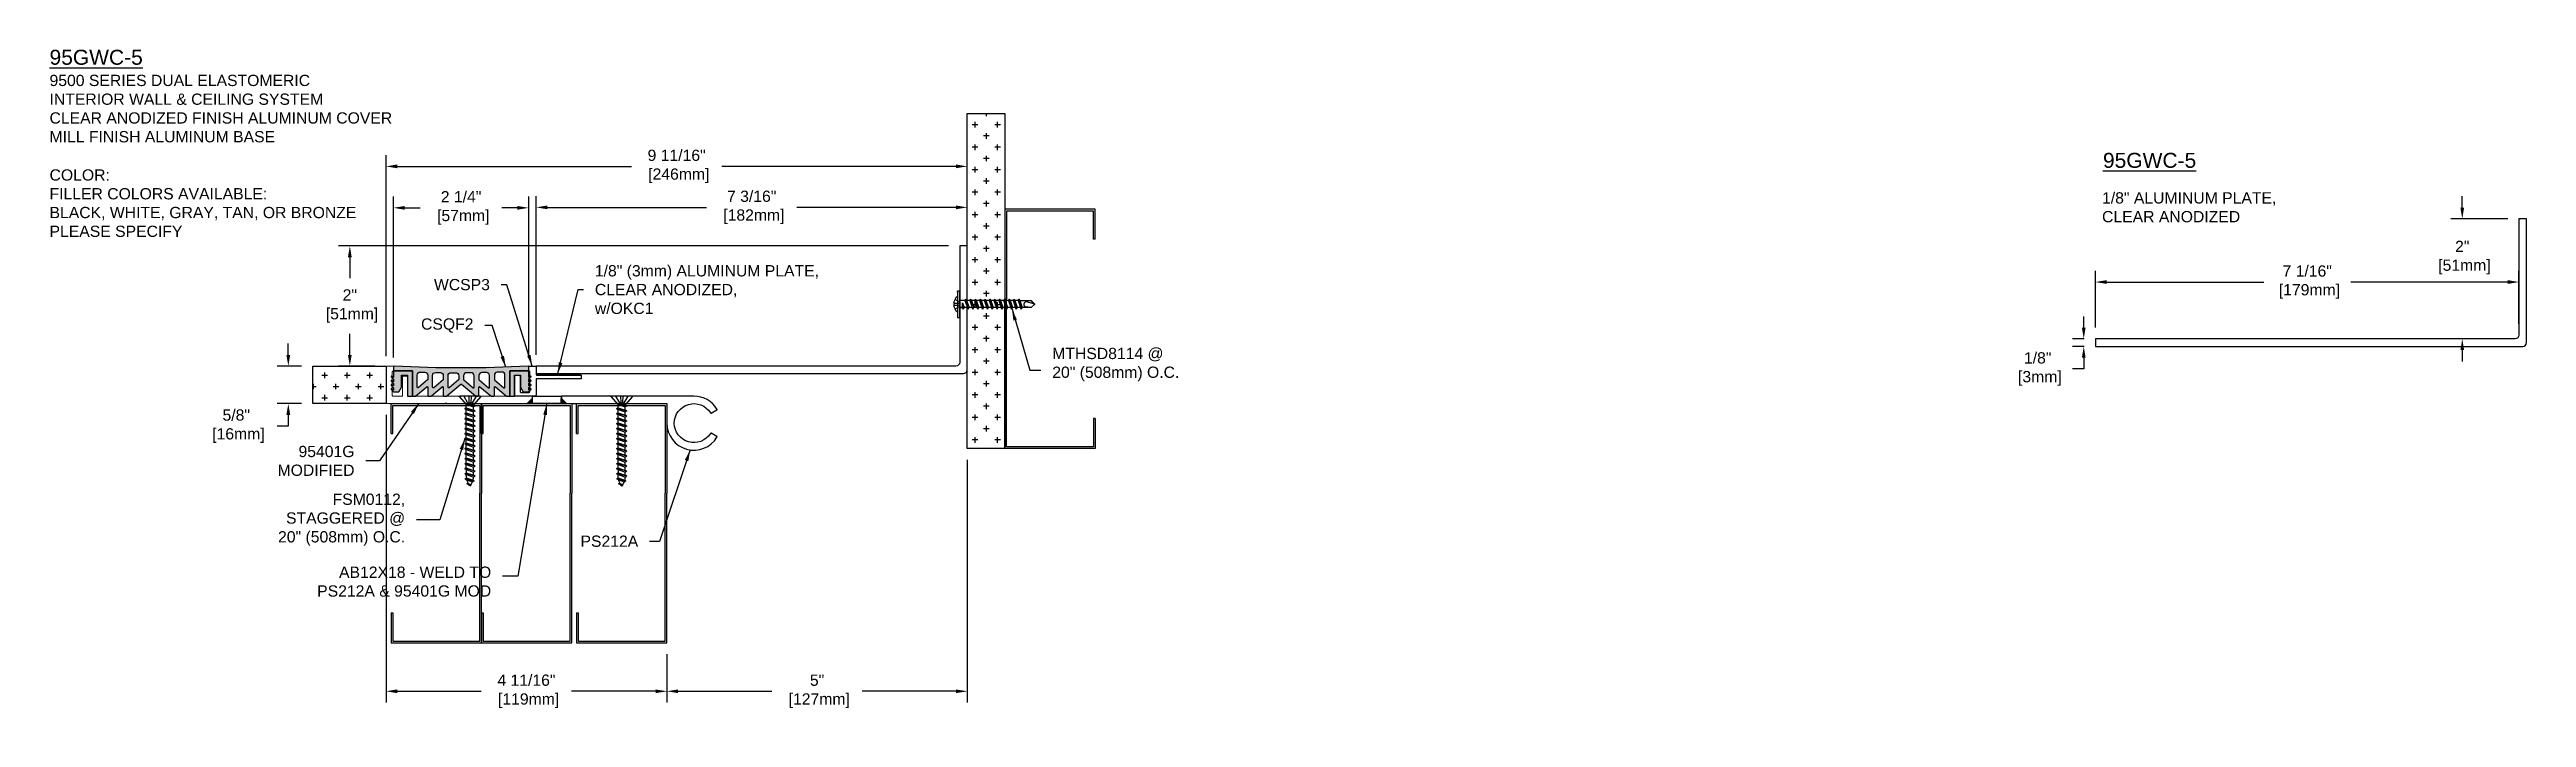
# Model space of a CAD drawing. Header units: inches. Extents: x -3.8 to 37.5, y -3.8 to 7.3.
import ezdxf

# ---------------------------------------------------------------- set-up
doc = ezdxf.new("R2010")
doc.units = ezdxf.units.IN
doc.header["$MEASUREMENT"] = 0
doc.linetypes.add('HIDDEN2', pattern=[0.1875, 0.125, -0.0625])
for name, color, linetype in [('anchors', 4, 'Continuous'), ('conditions', 1, 'Continuous'), ('dimensions', 3, 'Continuous'), ('FILLER', 2, 'Continuous'), ('Fillers', 2, 'Continuous'), ('METALS', 7, 'Continuous'), ('text', 2, 'Continuous')]:
    doc.layers.add(name, color=color, linetype=linetype)
doc.styles.add('ARIAL', font='arial.ttf')
doc.dimstyles.new('Arial', dxfattribs={"dimtxt": 0.1875, "dimasz": 0.1875, "dimexe": 0.1875, "dimexo": 0.1875, "dimgap": 0.1875, "dimtad": 0, "dimtih": 1, "dimtoh": 1, "dimdec": 4, "dimzin": 0, "dimdsep": 46, "dimlunit": 4, "dimtxsty": 'ARIAL', "dimcen": 0.09, "dimadec": 0, "dimazin": 0, "dimtfac": 1, "dimtdec": 4, "dimtofl": 0, "dimtmove": 0, "dimatfit": 3, "dimfxl": 0, "dimfrac": 2, "dimtolj": 1, "dimtzin": 0, "dimarcsym": 0})

# ---------------------------------------------------------------- blocks, each defined once
blk = doc.blocks.new('*D1')
at = {"layer": 'DEFPOINTS', "color": 0}
for p in [(11.494, 4.671), (11.494, 3.962), (4.318, 2.028)]:
    blk.add_point(p, dxfattribs=at)
at = {"layer": 'dimensions', "color": 0, "lineweight": -2}
for p, q in [((4.318, 2.215), (4.318, 4.858)), ((4.506, 4.671), (7.154, 4.671)), ((11.306, 4.671), (8.658, 4.671)), ((11.494, 4.149), (11.494, 4.858))]:
    blk.add_line(p, q, dxfattribs=at)
at = {"layer": 'dimensions', "color": 0}
for points in [[(4.506, 4.702), (4.506, 4.639), (4.318, 4.671)], [(11.306, 4.702), (11.306, 4.639), (11.494, 4.671)]]:
    blk.add_solid(points, dxfattribs=at)
at = {"layer": 'dimensions', "color": 0, "insert": (7.906, 4.671), "char_height": 0.1875, "attachment_point": 5, "style": 'ARIAL'}
blk.add_mtext('\\A1;7 3/16"\\P [182mm]', dxfattribs=at)
blk = doc.blocks.new('*D2')
at = {"layer": 'DEFPOINTS', "color": 0}
for p in [(11.494, 5.353), (11.494, 3.962), (1.818, 2.008)]:
    blk.add_point(p, dxfattribs=at)
at = {"layer": 'dimensions', "color": 0, "lineweight": -2}
for p, q in [((1.818, 2.195), (1.818, 5.541)), ((11.494, 4.149), (11.494, 5.541)), ((2.006, 5.353), (5.904, 5.353)), ((11.306, 5.353), (7.408, 5.353))]:
    blk.add_line(p, q, dxfattribs=at)
at = {"layer": 'dimensions', "color": 0}
for points in [[(2.006, 5.385), (2.006, 5.322), (1.818, 5.353)], [(11.306, 5.385), (11.306, 5.322), (11.494, 5.353)]]:
    blk.add_solid(points, dxfattribs=at)
at = {"layer": 'dimensions', "color": 0, "insert": (6.656, 5.353), "char_height": 0.1875, "attachment_point": 5, "style": 'ARIAL'}
blk.add_mtext('\\A1;9 11/16"\\P [246mm]', dxfattribs=at)
blk = doc.blocks.new('*D3')
at = {"layer": 'DEFPOINTS', "color": 0}
for p in [(1.818, 1.403), (6.494, -2.582), (6.494, -3.387)]:
    blk.add_point(p, dxfattribs=at)
at = {"layer": 'dimensions', "color": 0, "lineweight": -2}
for p, q in [((1.818, 1.215), (1.818, -3.574)), ((6.494, -2.769), (6.494, -3.574)), ((2.006, -3.387), (3.404, -3.387)), ((6.306, -3.387), (4.908, -3.387))]:
    blk.add_line(p, q, dxfattribs=at)
at = {"layer": 'dimensions', "color": 0}
for points in [[(2.006, -3.356), (2.006, -3.418), (1.818, -3.387)], [(6.306, -3.356), (6.306, -3.418), (6.494, -3.387)]]:
    blk.add_solid(points, dxfattribs=at)
at = {"layer": 'dimensions', "color": 0, "insert": (4.156, -3.387), "char_height": 0.1875, "attachment_point": 5, "style": 'ARIAL'}
blk.add_mtext('\\A1;4 11/16"\\P [119mm]', dxfattribs=at)
blk = doc.blocks.new('*D4')
at = {"layer": 'DEFPOINTS', "color": 0}
for p in [(11.494, 0.654), (6.494, -2.582), (11.494, -3.387)]:
    blk.add_point(p, dxfattribs=at)
at = {"layer": 'dimensions', "color": 0, "lineweight": -2}
for p, q in [((11.494, 0.466), (11.494, -3.574)), ((6.494, -2.769), (6.494, -3.574)), ((6.681, -3.387), (8.241, -3.387)), ((11.306, -3.387), (9.746, -3.387))]:
    blk.add_line(p, q, dxfattribs=at)
at = {"layer": 'dimensions', "color": 0}
for points in [[(6.681, -3.356), (6.681, -3.418), (6.494, -3.387)], [(11.306, -3.356), (11.306, -3.418), (11.494, -3.387)]]:
    blk.add_solid(points, dxfattribs=at)
at = {"layer": 'dimensions', "color": 0, "insert": (8.994, -3.387), "char_height": 0.1875, "attachment_point": 5, "style": 'ARIAL'}
blk.add_mtext('\\A1;5"\\P [127mm]', dxfattribs=at)
blk = doc.blocks.new('4mstd1')
for p, q in [((-1.505, 3.985), (0, 3.985)), ((-1.505, 3.485), (-1.505, 3.985)), ((-1.475, 3.955), (-0.03, 3.955)), ((-1.475, 3.485), (-1.475, 3.955)), ((-0.03, 3.955), (-0.03, 2.495)), ((0, 3.985), (0, 2.495)), ((-1.505, 3.485), (-1.475, 3.485)), ((-0.03, 1.49), (-0.03, 2.495)), ((0, 1.49), (0, 2.495)), ((-0.03, 0.03), (-0.03, 1.49)), ((0, 0), (0, 1.49)), ((-1.505, 0.5), (-1.505, 0)), ((-1.505, 0.5), (-1.475, 0.5)), ((-1.475, 0.5), (-1.475, 0.03)), ((-1.505, 0), (0, 0)), ((-1.475, 0.03), (-0.03, 0.03))]:
    blk.add_line(p, q)
blk = doc.blocks.new('*D5')
at = {"layer": 'DEFPOINTS', "color": 0}
for p in [(4.193, 4.663), (1.943, 1.98), (4.193, 1.985)]:
    blk.add_point(p, dxfattribs=at)
at = {"layer": 'dimensions', "color": 0, "lineweight": -2}
for p, q in [((1.943, 2.168), (1.943, 4.85)), ((2.131, 4.663), (2.389, 4.663)), ((4.006, 4.663), (3.748, 4.663)), ((4.193, 2.173), (4.193, 4.85))]:
    blk.add_line(p, q, dxfattribs=at)
at = {"layer": 'dimensions', "color": 0}
for points in [[(2.131, 4.694), (2.131, 4.631), (1.943, 4.663)], [(4.006, 4.694), (4.006, 4.631), (4.193, 4.663)]]:
    blk.add_solid(points, dxfattribs=at)
at = {"layer": 'dimensions', "color": 0, "insert": (3.068, 4.663), "char_height": 0.1875, "attachment_point": 5, "style": 'ARIAL'}
blk.add_mtext('\\A1;2 1/4"\\P [57mm]', dxfattribs=at)
blk = doc.blocks.new('*D6')
at = {"layer": 'DEFPOINTS', "color": 0}
for p in [(0.597, 2.028), (0.192, 1.403), (0.597, 1.403)]:
    blk.add_point(p, dxfattribs=at)
at = {"layer": 'dimensions', "color": 0, "lineweight": -2}
for p, q in [((0.192, 2.215), (0.192, 2.403)), ((0.41, 2.028), (0.004, 2.028)), ((0.41, 1.403), (0.004, 1.403)), ((0.192, 1.028), (0.004, 1.028)), ((0.192, 1.215), (0.192, 1.028))]:
    blk.add_line(p, q, dxfattribs=at)
at = {"layer": 'dimensions', "color": 0}
for points in [[(0.16, 2.215), (0.223, 2.215), (0.192, 2.028)], [(0.16, 1.215), (0.223, 1.215), (0.192, 1.403)]]:
    blk.add_solid(points, dxfattribs=at)
at = {"layer": 'dimensions', "color": 0, "insert": (-0.675, 1.028), "char_height": 0.1875, "attachment_point": 5, "style": 'ARIAL'}
blk.add_mtext('\\A1;5/8"\\P [16mm]', dxfattribs=at)
blk = doc.blocks.new('*D7')
at = {"layer": 'DEFPOINTS', "color": 0}
for p in [(30.275, 2.48), (30.081, 2.355), (30.275, 2.355)]:
    blk.add_point(p, dxfattribs=at)
at = {"layer": 'dimensions', "color": 0, "lineweight": -2}
for p, q in [((30.088, 2.48), (29.894, 2.48)), ((30.081, 2.668), (30.081, 2.855)), ((30.088, 2.355), (29.894, 2.355)), ((30.081, 2.168), (30.081, 1.98)), ((30.081, 1.98), (29.894, 1.98))]:
    blk.add_line(p, q, dxfattribs=at)
at = {"layer": 'dimensions', "color": 0}
for points in [[(30.05, 2.668), (30.112, 2.668), (30.081, 2.48)], [(30.05, 2.168), (30.112, 2.168), (30.081, 2.355)]]:
    blk.add_solid(points, dxfattribs=at)
at = {"layer": 'dimensions', "color": 0, "insert": (29.314, 1.98), "char_height": 0.1875, "attachment_point": 5, "style": 'ARIAL'}
blk.add_mtext('\\A1;1/8"\\P [3mm]', dxfattribs=at)
blk = doc.blocks.new('*D8')
at = {"layer": 'DEFPOINTS', "color": 0}
for p in [(37.326, 3.427), (30.275, 2.48), (37.326, 2.543)]:
    blk.add_point(p, dxfattribs=at)
at = {"layer": 'dimensions', "color": 0, "lineweight": -2}
for p, q in [((30.275, 2.668), (30.275, 3.615)), ((30.463, 3.427), (33.076, 3.427)), ((37.138, 3.427), (34.525, 3.427)), ((37.326, 2.73), (37.326, 3.615))]:
    blk.add_line(p, q, dxfattribs=at)
at = {"layer": 'dimensions', "color": 0}
for points in [[(30.463, 3.459), (30.463, 3.396), (30.275, 3.427)], [(37.138, 3.459), (37.138, 3.396), (37.326, 3.427)]]:
    blk.add_solid(points, dxfattribs=at)
at = {"layer": 'dimensions', "color": 0, "insert": (33.801, 3.427), "char_height": 0.1875, "attachment_point": 5, "style": 'ARIAL'}
blk.add_mtext('\\A1;7 1/16"\\P [179mm]', dxfattribs=at)
blk = doc.blocks.new('WCSP3')
at = {"layer": 'METALS'}
blk.add_lwpolyline([(4.101, 42.23), (4.101, 42.555, 0.414214), (4.091, 42.565, -0.414214), (4.081, 42.575), (4.081, 42.64, -0.414214), (4.091, 42.65), (4.186, 42.65, -0.414214), (4.206, 42.63), (4.206, 42.51, 0.414214), (4.216, 42.5), (4.956, 42.5), (4.956, 42.44), (4.591, 42.44), (4.581, 42.45), (4.571, 42.44), (4.216, 42.44, 0.414214), (4.206, 42.43), (4.206, 42.169, -0.390598), (4.186, 42.15), (3.871, 42.15, -0.414214), (3.851, 42.17), (3.851, 42.48, -0.414214), (3.871, 42.5), (3.917, 42.5, -0.414214), (3.937, 42.48), (3.937, 42.23, 0.414214), (3.957, 42.21), (4.081, 42.21, 0.414214)], format="xyb", close=True, dxfattribs=at)
blk = doc.blocks.new('*D11')
at = {"layer": 'DEFPOINTS', "color": 0}
for p in [(37.326, 4.48), (36.382, 2.48), (37.263, 2.48)]:
    blk.add_point(p, dxfattribs=at)
at = {"layer": 'dimensions', "color": 0, "lineweight": -2}
for p, q in [((36.382, 4.668), (36.382, 4.855)), ((37.138, 4.48), (36.194, 4.48)), ((37.076, 2.48), (36.194, 2.48)), ((36.382, 2.293), (36.382, 2.105))]:
    blk.add_line(p, q, dxfattribs=at)
at = {"layer": 'dimensions', "color": 0}
for points in [[(36.351, 4.668), (36.413, 4.668), (36.382, 4.48)], [(36.351, 2.293), (36.413, 2.293), (36.382, 2.48)]]:
    blk.add_solid(points, dxfattribs=at)
at = {"layer": 'dimensions', "color": 0, "insert": (36.382, 3.836), "char_height": 0.1875, "attachment_point": 5, "style": 'ARIAL'}
blk.add_mtext('\\A1;2"\\P [51mm]', dxfattribs=at)
blk = doc.blocks.new('*D12')
at = {"layer": 'DEFPOINTS', "color": 0}
for p in [(11.369, 4.028), (1.216, 2.028), (1.818, 2.028)]:
    blk.add_point(p, dxfattribs=at)
at = {"layer": 'dimensions', "color": 0, "lineweight": -2}
for p, q in [((11.181, 4.028), (1.028, 4.028)), ((1.216, 3.84), (1.216, 3.492)), ((1.216, 2.215), (1.216, 2.564)), ((1.631, 2.028), (1.028, 2.028))]:
    blk.add_line(p, q, dxfattribs=at)
at = {"layer": 'dimensions', "color": 0}
for points in [[(1.184, 3.84), (1.247, 3.84), (1.216, 4.028)], [(1.184, 2.215), (1.247, 2.215), (1.216, 2.028)]]:
    blk.add_solid(points, dxfattribs=at)
at = {"layer": 'dimensions', "color": 0, "insert": (1.216, 3.028), "char_height": 0.1875, "attachment_point": 5, "style": 'ARIAL'}
blk.add_mtext('\\A1;2"\\P [51mm]', dxfattribs=at)
blk = doc.blocks.new('FSM0112')
for p, q in [((-0.169, 0), (0.169, 0)), ((-0.103, 0), (-0.038, -0.111)), ((-0.02, 0), (-0.016, -0.111)), ((0.02, 0), (0.016, -0.111)), ((0.103, 0), (0.038, -0.111)), ((-0.175, -0.014), (-0.063, -0.139)), ((-0.086, -0.167), (0.027, -0.139)), ((-0.086, -0.167), (-0.06, -0.152)), ((-0.086, -0.167), (-0.06, -0.181)), ((-0.086, -0.25), (0.086, -0.208)), ((-0.086, -0.25), (-0.06, -0.236)), ((-0.086, -0.25), (-0.06, -0.264)), ((-0.086, -0.333), (0.086, -0.292)), ((-0.086, -0.333), (-0.06, -0.319)), ((-0.086, -0.333), (-0.06, -0.348)), ((-0.086, -0.417), (0.086, -0.375)), ((-0.086, -0.417), (-0.06, -0.402)), ((0.063, -0.139), (-0.063, -0.139)), ((-0.06, -0.152), (-0.06, -0.139)), ((-0.023, -0.139), (-0.06, -0.152)), ((0.06, -0.139), (-0.06, -0.181)), ((-0.06, -0.236), (-0.06, -0.181)), ((0.06, -0.194), (-0.06, -0.236)), ((0.06, -0.223), (-0.06, -0.264)), ((-0.06, -0.319), (-0.06, -0.264)), ((0.06, -0.277), (-0.06, -0.319)), ((0.06, -0.306), (-0.06, -0.348)), ((-0.06, -0.402), (-0.06, -0.348)), ((0.06, -0.361), (-0.06, -0.402)), ((0.06, -0.389), (-0.06, -0.431)), ((0.038, -0.111), (-0.038, -0.111)), ((0.06, -0.194), (0.06, -0.139)), ((0.086, -0.208), (0.06, -0.194)), ((0.086, -0.208), (0.06, -0.223)), ((0.06, -0.277), (0.06, -0.223)), ((0.086, -0.292), (0.06, -0.277)), ((0.086, -0.292), (0.06, -0.306)), ((0.06, -0.361), (0.06, -0.306)), ((0.086, -0.375), (0.06, -0.361)), ((0.086, -0.375), (0.06, -0.389)), ((0.06, -0.444), (0.06, -0.389)), ((0.175, -0.014), (0.063, -0.139)), ((-0.086, -0.417), (-0.06, -0.431)), ((-0.086, -0.5), (0.086, -0.458)), ((-0.086, -0.5), (-0.06, -0.486)), ((-0.086, -0.5), (-0.06, -0.514)), ((-0.086, -0.583), (0.086, -0.542)), ((-0.086, -0.583), (-0.06, -0.569)), ((-0.086, -0.583), (-0.06, -0.598)), ((-0.086, -0.667), (0.086, -0.625)), ((-0.086, -0.667), (-0.06, -0.652)), ((-0.086, -0.667), (-0.06, -0.681)), ((-0.086, -0.75), (0.086, -0.708)), ((-0.086, -0.75), (-0.06, -0.736)), ((-0.086, -0.75), (-0.06, -0.764)), ((-0.086, -0.833), (0.086, -0.792)), ((-0.086, -0.833), (-0.06, -0.819)), ((-0.06, -0.486), (-0.06, -0.431)), ((0.06, -0.444), (-0.06, -0.486)), ((0.06, -0.473), (-0.06, -0.514)), ((-0.06, -0.569), (-0.06, -0.514)), ((0.06, -0.527), (-0.06, -0.569)), ((0.06, -0.556), (-0.06, -0.598)), ((-0.06, -0.652), (-0.06, -0.598)), ((0.06, -0.611), (-0.06, -0.652)), ((0.06, -0.639), (-0.06, -0.681)), ((-0.06, -0.736), (-0.06, -0.681)), ((0.06, -0.694), (-0.06, -0.736)), ((0.06, -0.723), (-0.06, -0.764)), ((-0.06, -0.819), (-0.06, -0.764)), ((0.06, -0.777), (-0.06, -0.819)), ((0.06, -0.806), (-0.06, -0.848)), ((0.086, -0.458), (0.06, -0.444)), ((0.086, -0.458), (0.06, -0.473)), ((0.06, -0.527), (0.06, -0.473)), ((0.086, -0.542), (0.06, -0.527)), ((0.086, -0.542), (0.06, -0.556)), ((0.06, -0.611), (0.06, -0.556)), ((0.086, -0.625), (0.06, -0.611)), ((0.086, -0.625), (0.06, -0.639)), ((0.06, -0.694), (0.06, -0.639)), ((0.086, -0.708), (0.06, -0.694)), ((0.086, -0.708), (0.06, -0.723)), ((0.06, -0.777), (0.06, -0.723)), ((0.086, -0.792), (0.06, -0.777)), ((0.086, -0.792), (0.06, -0.806)), ((0.06, -0.861), (0.06, -0.806)), ((-0.086, -0.833), (-0.06, -0.848)), ((-0.086, -0.917), (0.086, -0.875)), ((-0.086, -0.917), (-0.06, -0.902)), ((-0.086, -0.917), (-0.06, -0.931)), ((-0.086, -1), (0.086, -0.958)), ((-0.086, -1), (-0.06, -0.986)), ((-0.086, -1), (-0.06, -1.014)), ((-0.086, -1.083), (0.086, -1.042)), ((-0.086, -1.083), (-0.06, -1.069)), ((-0.086, -1.083), (-0.06, -1.098)), ((-0.086, -1.167), (0.086, -1.125)), ((-0.086, -1.167), (-0.06, -1.152)), ((-0.086, -1.167), (-0.06, -1.181)), ((-0.086, -1.25), (0.086, -1.208)), ((-0.086, -1.25), (-0.06, -1.236)), ((-0.06, -0.902), (-0.06, -0.848)), ((0.06, -0.861), (-0.06, -0.902)), ((0.06, -0.889), (-0.06, -0.931)), ((-0.06, -0.986), (-0.06, -0.931)), ((0.06, -0.944), (-0.06, -0.986)), ((0.06, -0.973), (-0.06, -1.014)), ((-0.06, -1.069), (-0.06, -1.014)), ((0.06, -1.027), (-0.06, -1.069)), ((0.06, -1.056), (-0.06, -1.098)), ((-0.06, -1.152), (-0.06, -1.098)), ((0.06, -1.111), (-0.06, -1.152)), ((0.06, -1.139), (-0.06, -1.181)), ((-0.06, -1.236), (-0.06, -1.181)), ((0.06, -1.194), (-0.06, -1.236)), ((0.06, -1.223), (-0.06, -1.264)), ((0.086, -0.875), (0.06, -0.861)), ((0.086, -0.875), (0.06, -0.889)), ((0.06, -0.944), (0.06, -0.889)), ((0.086, -0.958), (0.06, -0.944)), ((0.086, -0.958), (0.06, -0.973)), ((0.06, -1.027), (0.06, -0.973)), ((0.086, -1.042), (0.06, -1.027)), ((0.086, -1.042), (0.06, -1.056)), ((0.06, -1.111), (0.06, -1.056)), ((0.086, -1.125), (0.06, -1.111)), ((0.086, -1.125), (0.06, -1.139)), ((0.06, -1.194), (0.06, -1.139)), ((0.086, -1.208), (0.06, -1.194)), ((0.086, -1.208), (0.06, -1.223)), ((0.06, -1.223), (0.06, -1.277)), ((-0.086, -1.25), (-0.06, -1.264)), ((-0.086, -1.333), (0.086, -1.292)), ((-0.086, -1.333), (-0.06, -1.319)), ((-0.086, -1.333), (-0.058, -1.347)), ((-0.069, -1.417), (0.079, -1.375)), ((-0.069, -1.417), (-0.047, -1.402)), ((-0.069, -1.417), (-0.039, -1.426)), ((-0.06, -1.31), (-0.06, -1.264)), ((0.06, -1.277), (-0.06, -1.319)), ((0.06, -1.306), (-0.058, -1.347)), ((0.056, -1.362), (-0.047, -1.402)), ((0.05, -1.392), (-0.039, -1.426)), ((0.03, -1.447), (-0.004, -1.472)), ((-0.004, -1.472), (0.051, -1.458)), ((0.017, -1.473), (-0.004, -1.472)), ((0.051, -1.458), (0.017, -1.473)), ((0.051, -1.458), (0.03, -1.447)), ((0.079, -1.375), (0.05, -1.392)), ((0.079, -1.375), (0.056, -1.362)), ((0.086, -1.292), (0.06, -1.277)), ((0.086, -1.292), (0.06, -1.306)), ((0.06, -1.306), (0.06, -1.31))]:
    blk.add_line(p, q)
for centre, radius, start, end in [((-0.169, -0.008), 0.00805, 90, 224.3206), ((0.169, -0.008), 0.00805, 315.6794, 90), ((0.27, -1.31), 0.33, 180, 181.4809), ((0.27, -1.31), 0.33, 186.3809, 196.1333), ((0.27, -1.31), 0.33, 200.6129, 215.118), ((-0.27, -1.31), 0.33, 324.882, 330.5326), ((-0.27, -1.31), 0.33, 335.5566, 345.5871), ((-0.27, -1.31), 0.33, 350.9871, 0)]:
    blk.add_arc(centre, radius, start, end)
blk = doc.blocks.new('weldment')
blk.add_hatch(color=253).paths.add_polyline_path([(3.569, 16.361), (3.569, 16.282, 0.22393), (3.65, 16.283)])
blk.add_lwpolyline([(3.65, 16.283, -0.22393), (3.569, 16.282), (3.569, 16.361), (3.65, 16.283)], format="xyb")
blk = doc.blocks.new('PS212A')
at = {"linetype": 'Continuous', "flags": 128}
blk.add_lwpolyline([(0.45, 0.125), (-1.747, 0.125, 0.414214), (-1.757, 0.115), (-1.757, 0.094, 0.198912), (-1.754, 0.087), (-1.67, 0.003, 0.198912), (-1.663, 0), (-0.01, 0, -0.414214), (0, -0.01), (0, -0.325, 0.758338), (0.834, -0.559, 0.420887), (0.831, -0.545), (0.74, -0.492, 0.405496), (0.726, -0.496, -3.520953), (0.726, -0.154, 0.405496), (0.74, -0.158), (0.831, -0.105, 0.420887), (0.834, -0.091, 0.261868)], format="xyb", close=True, dxfattribs=at)
blk = doc.blocks.new('95401G')
at = {"color": 7, "linetype": 'Continuous', "lineweight": 15}
blk.add_lwpolyline([(2.438, 0.115, 0.414214), (2.428, 0.125), (0.365, 0.125, -0.414214), (0.355, 0.135), (0.355, 0.445, 0.414214), (0.345, 0.455), (0.285, 0.455, 0.414214), (0.275, 0.445), (0.275, 0.135, -0.414214), (0.265, 0.125), (0.115, 0.125, -0.414214), (0.105, 0.135), (0.105, 0.53, -0.414214), (0.115, 0.54, 0.414214), (0.125, 0.55), (0.125, 0.615, 0.414214), (0.115, 0.625), (0.01, 0.625, 0.414214), (0, 0.615), (0, 0.01, 0.414214), (0.01, 0), (0.981, 0, 0.198912), (0.988, 0.003), (0.993, 0.008, -0.414214), (1.007, 0.008), (1.012, 0.003, 0.198912), (1.019, 0), (2.344, 0, 0.198912), (2.351, 0.003), (2.435, 0.087, 0.198912), (2.438, 0.094)], format="xyb", close=True, dxfattribs=at)
blk = doc.blocks.new('CSQF2')
h = blk.add_hatch(color=256)
h.paths.add_polyline_path([(4.559, 1.888, 0.430422), (4.548, 1.898, -0.027516), (2.319, 1.898, 0.430422), (2.309, 1.888), (2.309, 1.819), (2.624, 1.819), (2.624, 1.399), (2.676, 1.399, 0.176327), (2.682, 1.401), (2.864, 1.554, -0.63707), (2.88, 1.546), (2.88, 1.409, 0.414214), (2.89, 1.399), (2.932, 1.399, 0.176327), (2.939, 1.401), (3.121, 1.554, -0.63707), (3.137, 1.546), (3.137, 1.409, 0.414214), (3.147, 1.399), (3.189, 1.399, 0.176327), (3.195, 1.401), (3.427, 1.596, -0.36397), (3.44, 1.596), (3.672, 1.401, 0.176327), (3.679, 1.399), (3.721, 1.399, 0.414214), (3.731, 1.409), (3.731, 1.546, -0.63707), (3.747, 1.554), (3.929, 1.401, 0.176327), (3.935, 1.399), (3.977, 1.399, 0.414214), (3.987, 1.409), (3.987, 1.546, -0.63707), (4.004, 1.554), (4.186, 1.401, 0.176327), (4.192, 1.399), (4.244, 1.399), (4.244, 1.819), (4.559, 1.819)])
h.paths.add_polyline_path([(3.267, 1.788, 0.000939), (3.344, 1.788, -0.412919), (3.394, 1.738), (3.394, 1.676, -0.221695), (3.39, 1.669), (3.234, 1.537, -0.63707), (3.217, 1.545), (3.217, 1.738, -0.416611)], flags=16)
h.paths.add_polyline_path([(3.137, 1.74), (3.137, 1.676, -0.221695), (3.134, 1.669), (2.977, 1.537, -0.63707), (2.96, 1.545), (2.96, 1.742, -0.420307), (3.012, 1.792, 0.000939), (3.088, 1.79, -0.409242)], flags=16)
h.paths.add_polyline_path([(3.524, 1.788, 0.000939), (3.6, 1.788, -0.416611), (3.651, 1.738), (3.651, 1.545, -0.63707), (3.634, 1.537), (3.478, 1.669, -0.221695), (3.474, 1.676), (3.474, 1.738, -0.412919)], flags=16)
h.paths.add_polyline_path([(2.88, 1.746), (2.88, 1.676, -0.221695), (2.877, 1.669), (2.72, 1.537, -0.63707), (2.704, 1.545), (2.704, 1.749, -0.424014), (2.756, 1.799, 0.000939), (2.832, 1.796, -0.405574)], flags=16)
h.paths.add_polyline_path([(3.78, 1.79, 0.000939), (3.856, 1.792, -0.420307), (3.907, 1.742), (3.907, 1.545, -0.63707), (3.891, 1.537), (3.734, 1.669, -0.221695), (3.731, 1.676), (3.731, 1.74, -0.409242)], flags=16)
h.paths.add_polyline_path([(4.036, 1.796, 0.000939), (4.112, 1.799, -0.424014), (4.164, 1.749), (4.164, 1.545, -0.63707), (4.147, 1.537), (3.991, 1.669, -0.221695), (3.987, 1.676), (3.987, 1.746, -0.405574)], flags=16)
h.paths.add_polyline_path([(2.624, 1.819), (2.309, 1.819), (2.309, 1.707), (2.285, 1.731, 0.414214), (2.271, 1.731, 0.414214), (2.271, 1.717), (2.309, 1.679), (2.309, 1.637), (2.285, 1.661, 0.414214), (2.271, 1.661, 0.414214), (2.271, 1.647), (2.309, 1.609), (2.309, 1.567), (2.285, 1.591, 0.414214), (2.271, 1.591, 0.414214), (2.271, 1.577), (2.309, 1.539), (2.309, 1.497), (2.285, 1.521, 0.414214), (2.271, 1.521, 0.414214), (2.271, 1.507), (2.306, 1.472, 0.198912), (2.313, 1.469), (2.399, 1.469), (2.444, 1.547), (2.444, 1.749), (2.544, 1.749), (2.544, 1.399), (2.624, 1.399)])
h.paths.add_polyline_path([(4.324, 1.749), (4.424, 1.749), (4.424, 1.547), (4.469, 1.469), (4.555, 1.469, 0.198912), (4.562, 1.472), (4.597, 1.507, 0.414214), (4.597, 1.521, 0.414214), (4.583, 1.521), (4.559, 1.497), (4.559, 1.539), (4.597, 1.577, 0.414214), (4.597, 1.591, 0.414214), (4.583, 1.591), (4.559, 1.567), (4.559, 1.609), (4.597, 1.647, 0.414214), (4.597, 1.661, 0.414214), (4.583, 1.661), (4.559, 1.637), (4.559, 1.679), (4.597, 1.717, 0.414214), (4.597, 1.731, 0.414214), (4.583, 1.731), (4.559, 1.707), (4.559, 1.819), (4.244, 1.819), (4.244, 1.399), (4.324, 1.399)])
for p, q in [((2.309, 1.819), (2.624, 1.819)), ((2.624, 1.819), (2.309, 1.819)), ((2.624, 1.819), (2.624, 1.399)), ((2.624, 1.399), (2.624, 1.819)), ((4.244, 1.819), (4.244, 1.399)), ((4.559, 1.819), (4.244, 1.819)), ((4.244, 1.819), (4.559, 1.819)), ((4.244, 1.399), (4.244, 1.819))]:
    blk.add_line(p, q)
for points in [[(2.89, 1.399), (2.932, 1.399, 0.176327), (2.939, 1.401), (3.121, 1.554, -0.63707), (3.137, 1.546), (3.137, 1.409, 0.414214), (3.147, 1.399), (3.189, 1.399, 0.176327), (3.195, 1.401), (3.427, 1.596, -0.36397), (3.44, 1.596), (3.672, 1.401, 0.176327), (3.679, 1.399), (3.721, 1.399, 0.414214), (3.731, 1.409), (3.731, 1.546, -0.63707), (3.747, 1.554), (3.929, 1.401, 0.176327), (3.935, 1.399), (3.977, 1.399, 0.414214), (3.987, 1.409), (3.987, 1.546, -0.63707), (4.004, 1.554), (4.186, 1.401, 0.176327), (4.192, 1.399), (4.244, 1.399), (4.324, 1.399), (4.324, 1.749), (4.424, 1.749), (4.424, 1.547), (4.469, 1.469), (4.555, 1.469, 0.198912), (4.562, 1.472), (4.597, 1.507, 0.414214), (4.597, 1.521, 0.414214), (4.583, 1.521), (4.559, 1.497), (4.559, 1.539), (4.597, 1.577, 0.414214), (4.597, 1.591, 0.414214), (4.583, 1.591), (4.559, 1.567), (4.559, 1.609), (4.597, 1.647, 0.414214), (4.597, 1.661, 0.414214), (4.583, 1.661), (4.559, 1.637), (4.559, 1.679), (4.597, 1.717, 0.414214), (4.597, 1.731, 0.414214), (4.583, 1.731), (4.559, 1.707), (4.559, 1.819), (4.559, 1.888, 0.430422), (4.548, 1.898, -0.027516), (2.319, 1.898, 0.430422), (2.309, 1.888), (2.309, 1.819), (2.309, 1.707), (2.285, 1.731, 0.414214), (2.271, 1.731, 0.414214), (2.271, 1.717), (2.309, 1.679), (2.309, 1.637), (2.285, 1.661, 0.414214), (2.271, 1.661, 0.414214), (2.271, 1.647), (2.309, 1.609), (2.309, 1.567), (2.285, 1.591, 0.414214), (2.271, 1.591, 0.414214), (2.271, 1.577), (2.309, 1.539), (2.309, 1.497), (2.285, 1.521, 0.414214), (2.271, 1.521, 0.414214), (2.271, 1.507), (2.306, 1.472, 0.198912), (2.313, 1.469), (2.399, 1.469), (2.444, 1.547), (2.444, 1.749), (2.544, 1.749), (2.544, 1.399), (2.624, 1.399), (2.676, 1.399, 0.176327), (2.682, 1.401), (2.864, 1.554, -0.63707), (2.88, 1.546), (2.88, 1.409, 0.414214)], [(2.88, 1.676, -0.221695), (2.877, 1.669), (2.72, 1.537, -0.63707), (2.704, 1.545), (2.704, 1.749, -0.424014), (2.756, 1.799, 0.000939), (2.832, 1.796, -0.405574), (2.88, 1.746)], [(3.137, 1.74), (3.137, 1.676, -0.221695), (3.134, 1.669), (2.977, 1.537, -0.63707), (2.96, 1.545), (2.96, 1.742, -0.420307), (3.012, 1.792, 0.000939), (3.088, 1.79, -0.409242)], [(3.394, 1.738), (3.394, 1.676, -0.221695), (3.39, 1.669), (3.234, 1.537, -0.63707), (3.217, 1.545), (3.217, 1.738, -0.416611), (3.267, 1.788, 0.000939), (3.344, 1.788, -0.412919)], [(3.474, 1.738), (3.474, 1.676, 0.221695), (3.478, 1.669), (3.634, 1.537, 0.63707), (3.651, 1.545), (3.651, 1.738, 0.416611), (3.6, 1.788, -0.000939), (3.524, 1.788, 0.412919)], [(3.78, 1.79, 0.409242), (3.731, 1.74), (3.731, 1.676, 0.221695), (3.734, 1.669), (3.891, 1.537, 0.63707), (3.907, 1.545), (3.907, 1.742, 0.420307), (3.856, 1.792, -0.000939)], [(3.987, 1.746), (3.987, 1.676, 0.221695), (3.991, 1.669), (4.147, 1.537, 0.63707), (4.164, 1.545), (4.164, 1.749, 0.424014), (4.112, 1.799, -0.000939), (4.036, 1.796, 0.405574)]]:
    blk.add_lwpolyline(points, format="xyb", close=True)
blk = doc.blocks.new('MTHSD8114')
for p, q in [((0.224, 0.038), (-0.224, 0.038)), ((-0.224, 0.038), (-0.224, 0)), ((-0.224, 0), (0.224, 0)), ((-0.056, 0), (0.056, 0)), ((0.06, -0.087), (0.06, 0)), ((0.224, 0.038), (0.224, 0)), ((-0.081, -0.061), (-0.024, -0.047)), ((-0.081, -0.061), (-0.056, -0.047)), ((-0.081, -0.061), (-0.056, -0.074)), ((-0.081, -0.141), (0.085, -0.101)), ((-0.081, -0.141), (-0.056, -0.127)), ((-0.081, -0.141), (-0.056, -0.155)), ((-0.081, -0.221), (0.085, -0.181)), ((-0.081, -0.221), (-0.056, -0.208)), ((-0.081, -0.221), (-0.056, -0.235)), ((-0.081, -0.302), (0.085, -0.262)), ((-0.081, -0.302), (-0.056, -0.288)), ((-0.081, -0.302), (-0.056, -0.316)), ((-0.081, -0.382), (0.085, -0.342)), ((-0.081, -0.382), (-0.056, -0.368)), ((-0.081, -0.382), (-0.056, -0.396)), ((-0.056, -0.047), (-0.056, 0)), ((-0.056, 0), (-0.056, -0.047)), ((0.024, -0.047), (-0.056, -0.074)), ((-0.056, -0.047), (0.024, -0.047)), ((-0.056, -0.127), (-0.056, -0.074)), ((0.06, -0.087), (-0.056, -0.127)), ((0.06, -0.115), (-0.056, -0.155)), ((-0.056, -0.208), (-0.056, -0.155)), ((0.06, -0.167), (-0.056, -0.208)), ((0.06, -0.195), (-0.056, -0.235)), ((-0.056, -0.288), (-0.056, -0.235)), ((0.06, -0.248), (-0.056, -0.288)), ((0.06, -0.276), (-0.056, -0.316)), ((-0.056, -0.368), (-0.056, -0.316)), ((0.06, -0.328), (-0.056, -0.368)), ((0.06, -0.356), (-0.056, -0.396)), ((-0.056, -0.449), (-0.056, -0.396)), ((0.06, -0.409), (-0.056, -0.449)), ((0.085, -0.101), (0.06, -0.087)), ((0.085, -0.101), (0.06, -0.115)), ((0.06, -0.167), (0.06, -0.115)), ((0.085, -0.181), (0.06, -0.167)), ((0.085, -0.181), (0.06, -0.195)), ((0.06, -0.248), (0.06, -0.195)), ((0.085, -0.262), (0.06, -0.248)), ((0.085, -0.262), (0.06, -0.276)), ((0.06, -0.328), (0.06, -0.276)), ((0.085, -0.342), (0.06, -0.328)), ((0.085, -0.342), (0.06, -0.356)), ((0.06, -0.409), (0.06, -0.356)), ((0.085, -0.422), (0.06, -0.409)), ((-0.081, -0.463), (0.085, -0.422)), ((-0.081, -0.463), (-0.056, -0.449)), ((-0.081, -0.463), (-0.056, -0.477)), ((-0.081, -0.543), (0.085, -0.503)), ((-0.081, -0.543), (-0.056, -0.529)), ((-0.081, -0.543), (-0.056, -0.557)), ((-0.081, -0.624), (0.085, -0.583)), ((-0.081, -0.624), (-0.056, -0.61)), ((-0.081, -0.624), (-0.056, -0.637)), ((-0.081, -0.704), (0.085, -0.664)), ((-0.081, -0.704), (-0.056, -0.69)), ((-0.081, -0.704), (-0.056, -0.718)), ((-0.081, -0.784), (0.085, -0.744)), ((-0.081, -0.784), (-0.056, -0.771)), ((-0.081, -0.784), (-0.056, -0.798)), ((-0.081, -0.865), (0.085, -0.825)), ((0.06, -0.436), (-0.056, -0.477)), ((-0.056, -0.529), (-0.056, -0.477)), ((0.06, -0.489), (-0.056, -0.529)), ((0.06, -0.517), (-0.056, -0.557)), ((-0.056, -0.61), (-0.056, -0.557)), ((0.06, -0.569), (-0.056, -0.61)), ((0.06, -0.597), (-0.056, -0.637)), ((-0.056, -0.69), (-0.056, -0.637)), ((0.06, -0.65), (-0.056, -0.69)), ((0.06, -0.678), (-0.056, -0.718)), ((-0.056, -0.771), (-0.056, -0.718)), ((0.06, -0.73), (-0.056, -0.771)), ((0.06, -0.758), (-0.056, -0.798)), ((-0.056, -0.851), (-0.056, -0.798)), ((0.06, -0.811), (-0.056, -0.851)), ((0.085, -0.422), (0.06, -0.436)), ((0.06, -0.489), (0.06, -0.436)), ((0.085, -0.503), (0.06, -0.489)), ((0.085, -0.503), (0.06, -0.517)), ((0.06, -0.569), (0.06, -0.517)), ((0.085, -0.583), (0.06, -0.569)), ((0.085, -0.583), (0.06, -0.597)), ((0.06, -0.65), (0.06, -0.597)), ((0.085, -0.664), (0.06, -0.65)), ((0.085, -0.664), (0.06, -0.678)), ((0.06, -0.73), (0.06, -0.678)), ((0.085, -0.744), (0.06, -0.73)), ((0.085, -0.744), (0.06, -0.758)), ((0.06, -0.811), (0.06, -0.758)), ((0.085, -0.825), (0.06, -0.811)), ((0.085, -0.825), (0.06, -0.839)), ((-0.081, -0.865), (-0.056, -0.851)), ((-0.081, -0.865), (-0.056, -0.879)), ((-0.081, -0.945), (0.085, -0.905)), ((-0.081, -0.945), (-0.056, -0.931)), ((-0.081, -0.945), (-0.056, -0.959)), ((-0.081, -1.026), (0.085, -0.985)), ((-0.081, -1.026), (-0.056, -1.012)), ((-0.081, -1.026), (-0.056, -1.04)), ((0.06, -0.839), (-0.056, -0.879)), ((-0.056, -0.931), (-0.056, -0.879)), ((0.06, -0.891), (-0.056, -0.931)), ((0.06, -0.919), (-0.056, -0.959)), ((-0.056, -1.012), (-0.056, -0.959)), ((0.06, -0.972), (-0.056, -1.012)), ((0.06, -0.999), (-0.056, -1.04)), ((-0.056, -1.192), (-0.056, -1.04)), ((-0.056, -1.192), (-0.046, -1.097)), ((0.002, -1.25), (-0.056, -1.192)), ((0.002, -1.25), (0.039, -1.111)), ((0.002, -1.25), (0.06, -1.192)), ((0.06, -0.891), (0.06, -0.839)), ((0.085, -0.905), (0.06, -0.891)), ((0.085, -0.905), (0.06, -0.919)), ((0.06, -0.972), (0.06, -0.919)), ((0.085, -0.985), (0.06, -0.972)), ((0.085, -0.985), (0.06, -0.999)), ((0.06, -0.999), (0.06, -1.192))]:
    blk.add_line(p, q)
at = {"linetype": 'HIDDEN2'}
for p, q in [((-0.081, 0.079), (-0.038, 0.006)), ((0.038, 0.006), (-0.038, 0.006)), ((-0.019, 0.099), (-0.016, 0.006)), ((0.019, 0.099), (0.016, 0.006)), ((0.081, 0.079), (0.038, 0.006))]:
    blk.add_line(p, q, dxfattribs=at)
for centre, radius, start, end in [((0, -0.066), 0.166, 38.5375, 141.4625), ((-0.005, -1.11), 0.0433, 358.315, 162.8045), ((0.089, -1.279), 0.0922, 108.6241, 161.3759)]:
    blk.add_arc(centre, radius, start, end)
blk.add_point((0.204, 0.038))

msp = doc.modelspace()

# ---------------------------------------------------------------- hatches: boundary and pattern name
at = {"layer": 'conditions'}
h = msp.add_hatch(dxfattribs=at)
h.set_pattern_fill('CROSS', color=256, scale=0.75, angle=90, style=0)
h.paths.add_polyline_path([(12.11881, 6.23397), (11.49381, 6.23397), (11.49381, 0.65361), (12.11881, 0.65361)])
h = msp.add_hatch(dxfattribs=at)
h.set_pattern_fill('CROSS', color=256, scale=0.75, style=0)
h.paths.add_polyline_path([(1.81831, 1.40285), (1.81831, 2.02785), (0.59744, 2.02785), (0.59744, 1.40285)])

# ---------------------------------------------------------------- linework, layer by layer
msp.add_lwpolyline([(4.25631, 1.52785), (4.73662, 1.52785), (4.73662, 1.40285), (4.25631, 1.40285)], close=True)
for points in [[(12.11881, 6.23397), (12.11881, 0.65361), (11.49381, 0.65361), (11.49381, 6.23397)], [(1.81831, 1.40285), (0.59744, 1.40285), (0.59744, 2.02785), (1.81831, 2.02785)]]:
    msp.add_lwpolyline(points, close=True, dxfattribs=at)
at = {"layer": 'Fillers', "const_width": 0.025}
msp.add_lwpolyline([(5.06856, 1.89035), (4.32578, 1.89035)], dxfattribs=at)
at = {"layer": 'METALS'}
for points in [[(37.32581, 4.48033), (37.32581, 2.54283, -0.41421356), (37.26331, 2.48033), (30.27531, 2.48033), (30.27531, 2.35533), (37.38831, 2.35533, 0.41421356), (37.45081, 2.41783), (37.45081, 4.48033)], [(11.36881, 4.02785), (11.36881, 2.09035, -0.41421356), (11.30631, 2.02785), (4.31831, 2.02785), (4.31831, 1.90285), (11.43131, 1.90285, 0.41421356), (11.49381, 1.96535), (11.49381, 4.02785)]]:
    msp.add_lwpolyline(points, format="xyb", close=True, dxfattribs=at)

# ---------------------------------------------------------------- block references
for name, p in [('95401G', (1.81831, 1.40285)), ('PS212A', (6.49381, 1.40285))]:
    msp.add_blockref(name, p)
at = {"layer": 'anchors', "rotation": 90}
msp.add_blockref('MTHSD8114', (11.36881, 3.0591), dxfattribs=at)
at = {"layer": 'anchors', "xscale": -1}
for p in [(3.21485, 1.52787), (5.74148, 1.52788)]:
    msp.add_blockref('FSM0112', p, dxfattribs=at)
at = {"layer": 'conditions', "xscale": -1}
msp.add_blockref('4mstd1', (12.11881, 0.65361), dxfattribs=at)
at = {"layer": 'conditions'}
for p in [(3.40749, -2.58185), (4.91216, -2.58185), (6.49381, -2.58185)]:
    msp.add_blockref('4mstd1', p, dxfattribs=at)
at = {"layer": 'FILLER'}
msp.add_blockref('CSQF2', (-0.3655, 0.12927), dxfattribs=at)
at = {"layer": 'METALS'}
for name, p in [('WCSP3', (0.11281, -40.62205)), ('weldment', (1.16729, -14.87065))]:
    msp.add_blockref(name, p, dxfattribs=at)
at = {"layer": 'METALS', "xscale": -1}
msp.add_blockref('weldment', (7.82565, -14.87065), dxfattribs=at)

# ---------------------------------------------------------------- texts
at = {"layer": 'text', "attachment_point": 1, "style": 'ARIAL'}
for s, insert, char_height, width in [('{\\L95GWC-5\\P\\H0.75x;\\l9500 SERIES DUAL ELASTOMERIC\\PINTERIOR WALL & CEILING SYSTEM \\PCLEAR ANODIZED FINISH ALUMINUM COVER\\PMILL FINISH ALUMINUM BASE}', (-3.78325, 7.29501), 0.25, 7.03125), ('{\\L95GWC-5}', (30.40083, 5.57856), 0.25, 1.875), ('COLOR:{\\L                           }   \\~\\PFILLER COLORS AVAILABLE:\\PBLACK, WHITE, GRAY, TAN, OR BRONZE\\PPLEASE SPECIFY\\~', (-3.78325, 5.30362), 0.1875, 5.1426349)]:
    msp.add_mtext(s, dxfattribs=dict(at, insert=insert, char_height=char_height, width=width))
at = {"layer": 'text', "char_height": 0.1875, "style": 'ARIAL'}
for s, insert, attachment_point in [('1/8" ALUMINUM PLATE,\\PCLEAR ANODIZED', (30.38565, 4.67088), 4), ('1/8" (3mm) ALUMINUM PLATE,\\PCLEAR ANODIZED,\\Pw/OKC1 ', (5.29512, 3.30052), 4), ('WCSP3', (3.54761, 3.38291), 6), ('CSQF2', (3.27421, 2.70278), 6), ('\\A1;MTHSD8114 @\\P20" (508mm) O.C.', (12.90913, 2.05359), 4), ('95401G\\PMODIFIED', (1.29344, 0.44848), 6), ('FSM0112,\\PSTAGGERED @\\P20" (508mm) O.C.', (2.137, -0.53036), 6), ('PS212A', (6.01707, -0.98414), 9), ('AB12X18 - WELD TO\\PPS212A & 95401G MOD', (3.56913, -1.56199), 6)]:
    msp.add_mtext(s, dxfattribs=dict(at, insert=insert, attachment_point=attachment_point))

# ---------------------------------------------------------------- dimensions: what is measured, and where the dimension line sits
at = {"layer": 'dimensions'}
for base, p1, p2, picture, middle in [((11.49381, 5.35338), (1.81831, 2.00785), (11.49381, 3.96159), '*D2', (6.65606, 5.35338)), ((4.19331, 4.66265), (1.94331, 1.98035), (4.19331, 1.98535), '*D5', (3.06831, 4.66265)), ((11.49381, 4.67051), (4.31831, 2.02785), (11.49381, 3.96159), '*D1', (7.90606, 4.67051)), ((37.32581, 3.42749), (30.27531, 2.48033), (37.32581, 2.54283), '*D8', (33.80056, 3.42749)), ((11.49381, -3.38699), (6.49381, -2.58185), (11.49381, 0.65361), '*D4', (8.99381, -3.38699))]:
    dim = msp.add_linear_dim(base=base, p1=p1, p2=p2, dimstyle='Arial', override={"dimpost": '\\X'}, dxfattribs=at)
    dim.commit()
    dim.dimension.update_dxf_attribs({"geometry": picture, "text_midpoint": middle, "dimtype": 160})
for base, p1, p2, angle, picture, middle in [((36.38198, 2.48033), (37.32581, 4.48033), (37.26331, 2.48033), 90, '*D11', (36.38198, 3.83635)), ((1.21559, 2.02785), (11.36881, 4.02785), (1.81831, 2.02785), 90, '*D12', (1.21559, 3.02785)), ((30.08114, 2.35533), (30.27531, 2.48033), (30.27531, 2.35533), 90, '*D7', (29.31445, 1.98033)), ((0.19156, 1.40285), (0.59744, 2.02785), (0.59744, 1.40285), 90, '*D6', (-0.67547, 1.02785)), ((6.49381, -3.38699), (1.81831, 1.40285), (6.49381, -2.58185), 180, '*D3', (4.15606, -3.38699))]:
    dim = msp.add_linear_dim(base=base, p1=p1, p2=p2, angle=angle, dimstyle='Arial', override={"dimpost": '\\X'}, dxfattribs=at)
    dim.commit()
    dim.dimension.update_dxf_attribs({"geometry": picture, "text_midpoint": middle, "dimtype": 160})

# ---------------------------------------------------------------- leaders
at = {"layer": 'text', "annotation_type": 0, "has_hookline": 1}
for points, hookline_direction, text_width in [([(4.25081, 2.02785), (3.82873, 3.38291), (3.73511, 3.38291)], 1, 0.9164), ([(4.6806, 1.90285), (5.01889, 3.30052), (5.10762, 3.30052)], 0, 3.67978)]:
    msp.add_leader(points, dimstyle='Arial', dxfattribs=dict(at, hookline_direction=hookline_direction, text_width=text_width))
at = {"layer": 'text'}
msp.add_leader([(12.23942, 2.97338), (12.53413, 1.95984), (12.72163, 1.95984)], dimstyle='Arial', override={"dimgap": 0.1875, "dimtad": 0}, dxfattribs=at)
for points in [[(3.81085, 2.01023), (3.58607, 2.70278), (3.46171, 2.70278)], [(2.36331, 1.40285), (1.70956, 0.44848), (1.48094, 0.44848)], [(3.12885, 0.81954), (2.71551, -0.53036), (2.3245, -0.53036)]]:
    msp.add_leader(points, dimstyle='Arial', dxfattribs=at)
at = {"layer": 'text', "annotation_type": 0, "has_hookline": 1, "hookline_direction": 1}
for points, text_width in [([(4.49647, 1.40285), (4.0104, -1.46824), (3.75663, -1.46824)], 2.86328), ([(6.88204, 0.6319), (6.37096, -0.89039), (6.20457, -0.89039)], 0.94134)]:
    msp.add_leader(points, dimstyle='Arial', override={"dimgap": 0.1875, "dimtad": 0}, dxfattribs=dict(at, text_width=text_width))

doc.saveas('drawing.dxf')
